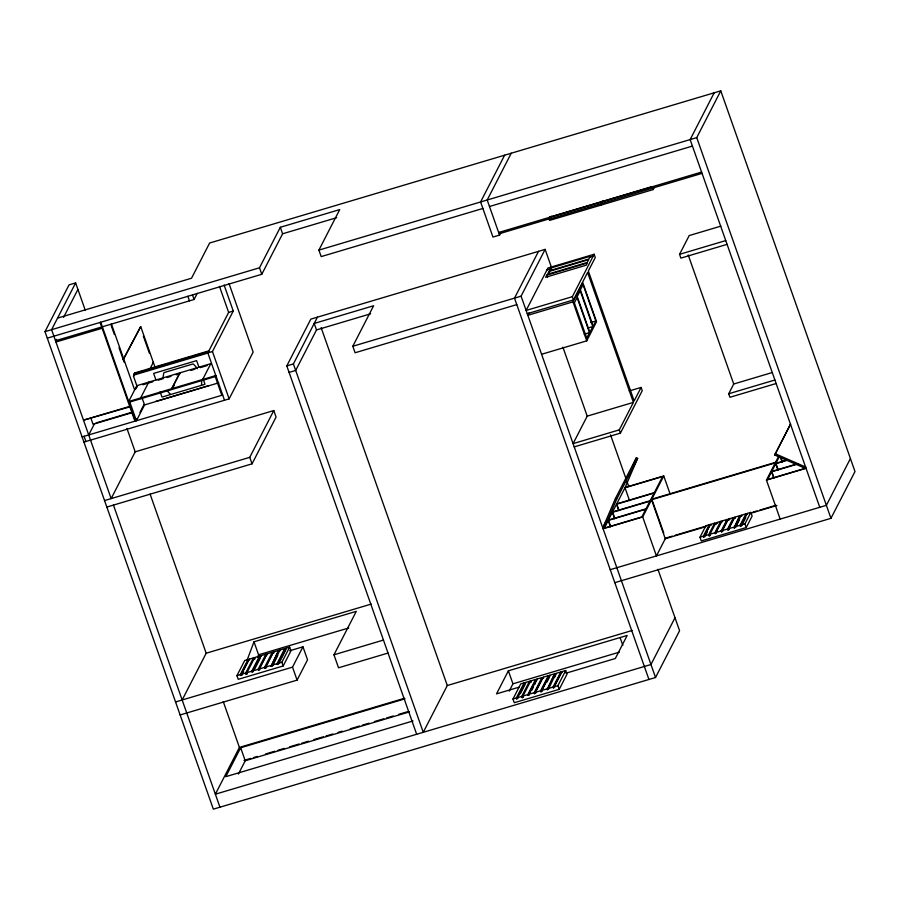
<?xml version="1.0" encoding="UTF-8"?>
<svg xmlns="http://www.w3.org/2000/svg" width="900" height="900" viewBox="0 0 900 900"><rect width="100%" height="100%" fill="white"/><g stroke="black" fill="none" stroke-linecap="round" stroke-linejoin="round"><path stroke-width="1.35" d="M56.542 339.334L55.946 342.011L102.139 328.252M137.194 386.73L133.481 376.2L134.685 372.96L135.27 373.343L134.28 374.659L134.685 372.96L208.676 350.933M247.196 659.959L253.991 641.801L356.287 611.347L333.956 654.806L338.535 667.8L388.035 653.062M257.602 657.394L258.57 654.795L253.991 641.801M134.28 374.659L134.944 372.892M134.347 374.04L133.481 376.2L134.483 374.884L208.215 352.935M602.933 527.58L615.431 498.499L636.345 457.796L637.639 458.359L625.14 487.451L604.226 528.154L602.933 527.58L606.105 521.415M637.639 458.359L616.725 499.061L604.226 528.154L641.846 516.949L662.614 476.539L624.994 487.744L629.539 500.625M632.543 466.65L636.345 457.796M775.26 453.757L805.725 467.089L805.196 468.315L774.731 454.995L790.47 424.159M657.923 569.284L679.579 630.731L655.538 677.509L213.345 809.156L45 331.65L69.041 284.873L75.634 282.915L85.354 310.478M75.634 282.915L51.604 329.692L111.15 498.6L135.191 451.822L273.791 410.558L276.075 417.06L252.045 463.838L106.841 507.06M63.585 317.329L77.929 289.406M140.726 326.599L123.221 359.584L140.726 326.599L155.16 367.526M88.706 434.936L94.399 423.855M135.844 388.89L137.093 386.46M150.21 368.392L153.326 362.329L152.662 362.52M55.496 340.729L194.096 299.475L197.246 293.332M136.811 418.545L135.562 420.986L100.755 322.234M139.939 412.47L144.011 404.55M171.664 388.699L179.786 372.881L136.822 385.673L128.689 401.49L171.664 388.699L171.934 389.486L128.97 402.277M216.09 376.335L172.136 389.419L171.855 388.642L179.989 372.825L210.803 363.656L211.084 364.433M172.136 389.419L174.431 384.615M224.516 400.241L207.833 352.912L228.645 312.412L233.269 311.029L224.089 284.996M207.833 352.912L212.445 351.54L233.269 311.029M45 331.65L259.493 267.795L280.316 227.284L339.716 209.599L318.892 250.11L321.188 256.601L482.884 208.463M210.803 363.656L202.68 379.463L202.95 380.25M47.295 338.152L261.787 274.286L282.6 233.786L336.724 217.676M83.936 442.091L229.14 398.869L253.17 352.091L229.05 283.669M416.666 734.265L286.796 365.906L310.838 319.129L545.13 249.379L551.666 267.93M286.796 365.906L293.4 363.949L317.43 317.171M104.546 500.569L249.75 457.335L273.791 410.558M370.62 313.819L316.507 329.929L295.684 370.44L289.091 372.409M516.78 304.616L355.084 352.755L352.8 346.264L373.613 305.752L314.213 323.438L316.507 329.929M182.16 699.998L206.19 653.22L371.261 604.08M277.279 664.481L285.053 649.361L284.782 648.574L277.009 663.705L277.279 664.481L278.539 664.11L278.269 663.322L286.043 648.202L289.654 647.123L290.959 650.824L283.196 665.955L238.241 679.331L236.936 675.63L244.71 660.51L248.051 659.509L248.344 660.352L240.57 675.484L240.278 674.64L248.051 659.509M504.63 155.194L480.589 201.971L492.964 237.049L499.567 235.091L500.827 232.627M240.57 675.484L241.83 675.101L241.537 674.258L249.311 659.137L253.44 657.911L253.879 659.137L255.139 658.766L254.7 657.529L259.56 656.089L259.83 656.865L252.056 671.985L251.786 671.209L259.56 656.089M241.83 675.101L243.63 671.614M511.234 153.225L487.192 200.002L499.567 235.091M241.537 674.258L245.666 673.031L253.44 657.911M245.666 673.031L246.105 674.269L254.7 657.529M252.056 671.985L253.316 671.614L253.046 670.837L260.82 655.706L265.916 654.188L266.243 655.099L258.469 670.23L258.142 669.319L265.916 654.188M253.924 670.455L260.494 657.653M258.469 670.23L259.729 669.847L259.403 668.936L267.176 653.816L272.306 652.286L272.655 653.265L264.881 668.385L264.532 667.418L272.306 652.286M264.881 668.385L266.141 668.014L265.793 667.035L273.566 651.915L278.64 650.408L271.125 666.248L278.64 650.408M271.125 666.248L272.385 665.865L279.9 650.025L284.782 648.574M272.385 665.865L277.762 655.403M279.135 662.94L285.716 650.149M278.269 663.322L281.891 662.254L289.654 647.123M404.471 698.276L239.411 747.416L215.37 794.194L650.959 664.515L675 617.738M404.978 698.839L240.66 747.754L225.787 776.689L413.01 720.956M175.556 701.955L292.511 667.136L302.963 646.808L307.541 659.801L297.09 680.13L180.135 714.949M238.421 774.011L245.239 760.748L409.556 711.832M499.174 232.335L499.635 233.64L550.091 218.61L551.351 216.169M538.526 251.347L514.496 298.125L648.945 679.477M352.8 346.264L521.089 296.156L545.13 249.379M546.784 275.085L545.659 277.267L586.249 265.185L587.363 263.002L546.784 275.085L547.538 277.256M549 271.451L547.538 274.286L587.205 262.485L588.668 259.65L549 271.451L549.765 273.623M550.845 268.031L549.428 270.787L588.825 259.065L590.242 256.298L550.845 268.031L551.61 270.202M529.076 312.919L527.839 315.304L572.985 301.871L582.806 282.746L596.554 321.728L586.732 340.841L541.586 354.285M600.761 203.737L601.222 205.042L549.585 220.41L549.124 219.116L600.761 203.737L602.021 201.296M654.424 187.132L653.175 189.574L601.515 204.953L601.054 203.659L602.314 201.206M594.135 254.261L547.942 268.009L526.129 310.444L572.332 296.696L594.135 254.261L595.283 257.512L588.341 271.012L634.151 400.939L641.092 387.439L642.24 390.69L620.426 433.125L574.234 446.873M527.276 313.695L573.48 299.947L587.599 272.452L633.409 402.39L619.29 429.874L573.086 443.632L587.216 416.137L633.409 402.39M601.054 203.659L652.826 188.055M589.5 332.64L586.732 338.029L574.346 302.884L577.114 297.495L589.5 332.64L584.246 334.215M592.83 326.554L589.837 332.381L577.215 296.584L580.219 290.756L592.83 326.554L587.486 328.151M595.901 320.985L593.201 326.239L580.376 289.856L583.065 284.602L595.901 320.985L590.648 322.549M714.184 92.812L690.143 139.59L819.776 507.296M318.892 250.11L696.735 137.621L720.776 90.844L855 471.544L830.959 518.321L614.812 582.671M632.216 630.472L447.3 685.53L423.259 732.308L293.4 363.949M727.076 244.35L680.884 258.109L679.545 254.34L689.197 235.575L720.877 226.136M565.931 673.211L615.319 658.508L627.165 635.456L508.365 670.826L496.519 693.877L519.21 687.127M509.209 691.099L512.944 683.82L619.29 652.163M553.32 687.87L561.094 672.739L560.824 671.962L553.05 687.082L553.32 687.87L554.58 687.488L554.31 686.711L562.084 671.591L565.695 670.511L567 674.212L559.238 689.332L514.283 702.72L512.977 699.019L520.751 683.887L524.092 682.898L524.385 683.741L516.611 698.861L516.319 698.018L524.092 682.898M604.361 526.252L603.09 528.739L642.69 516.949L663.75 475.954L670.174 494.145M516.611 698.861L517.871 698.49L517.579 697.646L525.352 682.526L529.481 681.289L529.92 682.526L531.18 682.155L530.741 680.918L535.601 679.477L535.871 680.254L528.097 695.374L527.827 694.597L535.601 679.477M520.267 693.832L525.049 684.529M517.579 697.646L521.707 696.42L529.481 681.289M521.707 696.42L522.146 697.646L530.741 680.918M528.097 695.374L529.358 695.002L529.087 694.215L536.861 679.095L541.957 677.576L542.284 678.488L534.51 693.607L534.184 692.696L541.957 677.576M531.754 690.345L533.543 686.857M534.746 684.529L536.861 679.095M534.51 693.607L535.77 693.236L535.444 692.325L543.217 677.205L548.347 675.675L548.696 676.654L540.923 691.774L540.574 690.795L548.347 675.675M540.923 691.774L542.183 691.403L541.834 690.424L549.608 675.304L554.681 673.796L547.166 689.625L554.681 673.796M546.964 682.087L549.36 677.441M547.166 689.625L548.426 689.254L555.941 673.414L560.824 671.962M554.4 677.621L555.592 675.293M554.31 686.711L557.921 685.631L565.695 670.511M776.137 383.512L729.945 397.271L728.707 393.761L733.714 384.007L771.986 372.611M740.329 526.072L746.212 514.62L745.942 513.844L740.059 525.296L740.329 526.072L741.589 525.701L741.319 524.925L747.202 513.461L750.825 512.392L752.13 516.094L746.235 527.546L701.291 540.934L699.986 537.221L705.87 525.769L709.211 524.779L709.515 525.623L703.62 537.075L703.327 536.231L709.211 524.779M703.62 537.075L704.88 536.704L704.587 535.86L710.471 524.396L714.6 523.17L715.039 524.408L716.299 524.025M705.465 535.556L707.231 532.114M704.587 535.86L708.716 534.634L714.6 523.17M708.716 534.634L709.144 535.86L715.86 522.799L720.72 521.347L720.99 522.124L715.106 533.587L714.836 532.811L720.72 521.347M715.106 533.587L716.366 533.216L716.096 532.429L721.98 520.976L727.076 519.457L727.403 520.369L721.519 531.821L721.192 530.91L727.076 519.457M721.519 531.821L722.779 531.45L722.452 530.539L728.336 519.075L733.466 517.556L733.815 518.524L727.931 529.988L727.582 529.009L733.466 517.556M727.931 529.988L729.191 529.605L728.842 528.637L734.726 517.174L739.8 515.666L734.164 527.839L739.8 515.666M734.164 527.839L735.424 527.467L741.06 515.295L745.942 513.844M735.424 527.467L739.553 519.446M774.731 454.995L790.571 424.159M741.589 525.701L745.706 517.68M780.176 519.086L766.44 480.105L778.714 456.221M741.319 524.925L744.93 523.845L750.825 512.392M779.299 456.705L767.576 479.52L805.196 468.315M850.421 458.55L826.38 505.327L610.234 569.678M720.776 90.844L209.621 243.023L191.531 278.224L57.544 318.116M489.488 206.505L692.426 146.081M549.236 217.249L651.285 186.862M498.645 232.493L701.595 172.069M702.045 173.374L651.566 188.404L651.105 187.099M136.609 372.949L143.314 370.946M145.991 370.147L167.445 363.769M170.123 362.97L191.576 356.58M194.254 355.781L207.664 351.787M209.419 351.697L134.089 374.119L134.483 374.884M142.886 384.739L146.576 383.636M152.921 381.746L149.04 382.905L148.77 382.118L140.636 397.935L140.918 398.711M158.085 380.205L161.966 379.058M167.141 377.516L171.011 376.358M176.186 374.816L180.056 373.669M190.98 370.418L194.996 369.214M200.362 367.627L207.056 365.625M546.952 269.944L550.384 268.92M589.793 257.186L593.145 256.185M171.855 388.642L215.809 375.559M129.701 406.406L83.498 420.165L130.579 406.654M155.734 401.423L208.53 385.706M143.696 405.169L218.745 382.815M95.996 422.966L130.804 412.594M132.649 412.504L93.049 424.294L90.99 418.444M679.545 254.34L725.749 240.581M135.101 419.681L134.449 419.884L100.091 322.425M82.103 436.894L222.683 395.044M629.212 390.971L641.092 387.439M728.707 393.761L774.9 380.002M625.14 487.451L663.75 475.954M654.334 492.671L616.714 503.865L618.525 509.017M654.143 493.031L616.523 504.236L618.795 510.671M775.575 462.33L651.825 499.174L663.739 532.946M775.271 462.904L651.533 499.748L665.269 538.729L705.623 526.714M650.171 500.749L612.551 511.954L614.824 518.389M786.656 460.114L775.901 463.32L778.174 469.766M649.98 501.131L612.36 512.336L614.633 518.783M786.454 460.507L775.71 463.702L777.971 470.149M646.009 508.849L608.389 520.054L610.661 526.489M795.926 464.22L771.739 471.42L773.561 476.572M645.817 509.231L608.197 520.436L610.47 526.882M798.413 463.804L771.536 471.803L773.809 478.249M766.44 480.105L806.04 468.315M258.57 654.795L348.75 627.952M259.83 656.865L261.09 656.494L260.82 655.706M278.887 651.116L280.148 650.745L279.9 650.025M285.053 649.361L286.312 648.979L286.043 648.202M672.289 536.141L665.572 538.144L656.438 555.93L642.69 516.949M674.989 535.342L705.926 526.14M752.996 512.123L757.035 510.919M759.724 510.12L775.867 505.316M708.311 525.915L711 525.116M713.7 524.306L717.727 523.114M720.99 522.124L722.25 521.752L721.98 520.976M725.805 520.706L729.832 519.502M732.521 518.704L735.221 517.905M739.249 516.701L741.938 515.903M746.212 514.62L747.472 514.249L747.202 513.461M750.015 513.495L776.914 505.485M289.654 650.768L302.963 646.808M709.515 525.623L710.775 525.24L710.471 524.396M727.403 520.369L728.663 519.986L728.336 519.075M733.815 518.524L735.075 518.153L734.726 517.174M699.986 537.221L703.327 536.231M714.836 532.811L709.976 534.251L710.404 535.489L709.144 535.86M716.096 532.429L721.192 530.91M722.452 530.539L727.582 529.009M728.842 528.637L733.916 527.13M735.176 526.748L740.059 525.296M236.936 675.63L240.278 674.64M251.786 671.209L246.926 672.66L247.365 673.886L246.105 674.269M253.046 670.837L258.142 669.319M259.403 668.936L264.532 667.418M265.793 667.035L270.866 665.528M272.126 665.156L277.009 663.705M333.956 654.806L383.456 640.069M243.99 760.41L250.706 758.408M253.395 757.609L257.434 756.416M265.5 754.009L274.916 751.207M277.605 750.409L284.332 748.406M289.71 746.798L299.126 743.996M301.815 743.197L308.543 741.195M313.92 739.597L323.325 736.796M326.025 735.998L332.741 733.995M338.119 732.386L342.157 731.183M350.224 728.786L359.64 725.985M362.329 725.186L369.056 723.184M374.434 721.575L383.85 718.774M386.539 717.975L393.255 715.972M398.644 714.375L408.049 711.574M554.929 674.505L556.189 674.134L555.941 673.414M524.385 683.741L525.645 683.37L525.352 682.526M535.871 680.254L537.131 679.883M561.094 672.739L562.354 672.367M542.284 678.488L543.544 678.116L543.217 677.205M548.696 676.654L549.956 676.271L549.608 675.304M512.977 699.019L516.319 698.018M527.827 694.597L522.967 696.038L523.406 697.275L522.146 697.646M529.087 694.215L534.184 692.696M535.444 692.325L540.574 690.795M541.834 690.424L546.908 688.916M548.168 688.534L553.05 687.082M615.431 498.499L616.725 499.061M696.735 137.621L830.959 518.321M780.514 456.525L782.325 461.678M780.322 456.896L782.145 462.049M688.207 254.947L733.714 384.007M652.714 188.28L653.175 189.574M744.93 523.845L746.235 527.546M741.06 515.295L741.319 516.004M549.63 217.316L550.091 218.61M572.332 296.696L573.48 299.947M619.29 429.874L620.426 433.125M572.985 301.871L586.732 340.841M610.515 434.835L625.928 478.553M626.861 481.196L628.729 486.495M562.905 347.197L587.216 416.137M521.089 296.156L655.538 677.509M620.089 637.56L622.834 645.356M557.921 685.631L559.238 689.332M508.365 670.826L512.944 683.82M321.131 327.645L447.3 685.53M280.316 227.284L282.6 233.786M259.493 267.795L261.787 274.286M219.465 286.369L228.645 312.412M192.487 294.919L194.096 299.475M212.445 351.54L229.14 398.869M249.75 457.335L252.045 463.838M187.864 296.303L189.472 300.848M214.954 375.806L221.828 395.303M198.945 367.2L196.627 360.619L153.63 373.421L155.947 379.991M203.119 379.035L204.975 384.3L161.989 397.103L160.132 391.838M292.511 667.136L297.09 680.13M281.891 662.254L283.196 665.955M273.566 651.915L273.915 652.894M267.176 653.816L267.502 654.727M143.336 336.049L149.4 353.261M249.311 659.137L249.604 659.981M141.907 397.429L144.551 404.91L136.418 420.728L129.825 402.019M111.341 323.831L134.606 389.824M111.15 325.339L114.39 334.564M119.036 347.726L124.144 362.216M240.66 747.754L245.239 760.748M126.945 428.434L135.191 451.822M150.097 494.123L206.19 653.22M223.245 701.572L239.411 747.416M113.445 505.091L219.949 807.188M84.082 436.309L85.916 441.506M170.325 394.099A21.251 20.216 27.2 0 1 167.344 390.881M163.114 378.866A21.251 20.216 27.2 0 1 163.991 372.6L193.118 363.926A24.773 23.58 27.2 0 1 197.393 368.752M201.566 380.588A24.773 23.58 27.2 0 1 201.499 384.75"/></g></svg>
